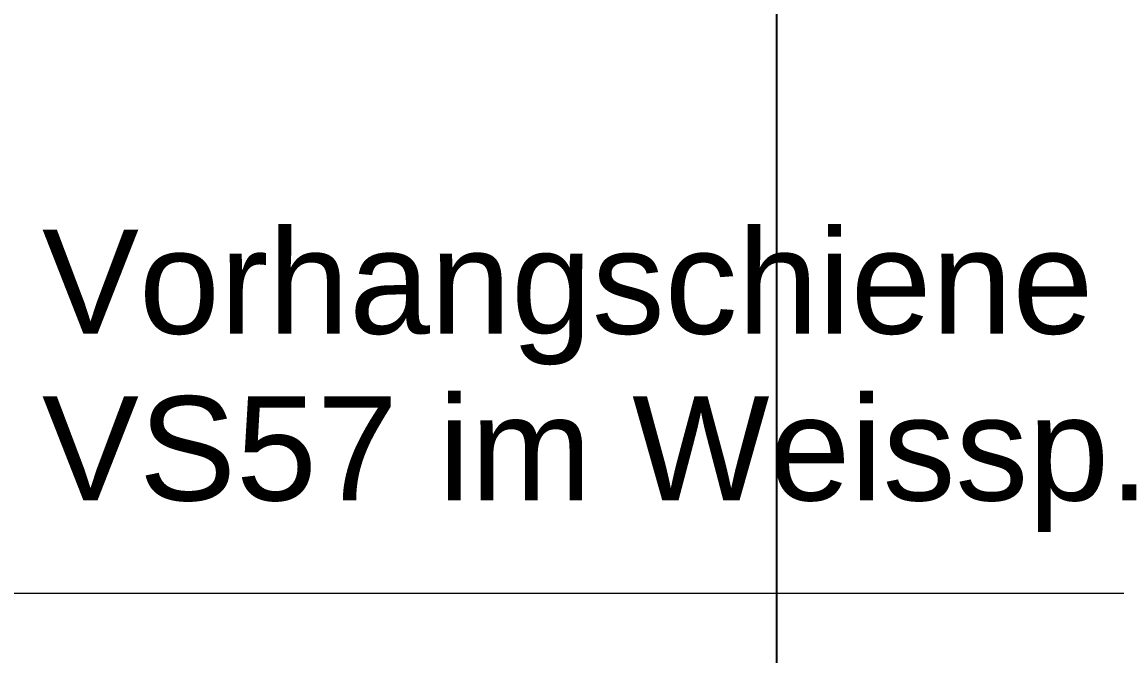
# Model space of a CAD drawing. Header units: metres. Extents: x 0.003 to 0.843, y 0.003 to 0.597.
# Drawn here: x 0.43532 to 0.45423, y 0.16674 to 0.17767 of the extents above; entities that cross this region are included whole.
import ezdxf

# ---------------------------------------------------------------- set-up
doc = ezdxf.new("R2010")
doc.units = ezdxf.units.M
doc.linetypes.add('AUSGEZOGEN', pattern=[0])
doc.linetypes.add('STRICHPUNKT', pattern=[25.4, 12.7, -6.35, 0, -6.35])
doc.layers.add('Schnittbegrenzung', color=7, linetype='AUSGEZOGEN', lineweight=13)
doc.layers.add('Vorhangbrett', color=7, linetype='AUSGEZOGEN', lineweight=13)
doc.styles.add('ARIAL', font='ARIAL.TTF')

msp = doc.modelspace()

# ---------------------------------------------------------------- linework, layer by layer
at = {"layer": 'Schnittbegrenzung', "color": 14, "linetype": 'STRICHPUNKT', "lineweight": 25}
msp.add_line((0.44835999027115, 0.2560973613278256), (0.44835999027115, 0.01029736682188425), dxfattribs=at)
at = {"layer": 'Vorhangbrett', "color": 191, "linetype": 'STRICHPUNKT', "lineweight": 13, "true_color": 0xbe96ea}
msp.add_line((0.4618599897436802, 0.1677973633014849), (0.3275599927455189, 0.1677973633014849), dxfattribs=at)

# ---------------------------------------------------------------- texts
at = {"layer": 'Vorhangbrett', "color": 191, "linetype": 'AUSGEZOGEN', "lineweight": 18, "true_color": 0xbe96ea, "char_height": 0.001799999952316284, "width": 0.0008999999761581421, "attachment_point": 7, "style": 'ARIAL'}
for s, insert in [('Vorhangschiene', (0.4356655545773591, 0.1717437640178073)), ('VS57\\~im\\~Weissp.', (0.4356655544514704, 0.1688637640225757))]:
    msp.add_mtext(s, dxfattribs=dict(at, insert=insert))

doc.saveas('drawing.dxf')
